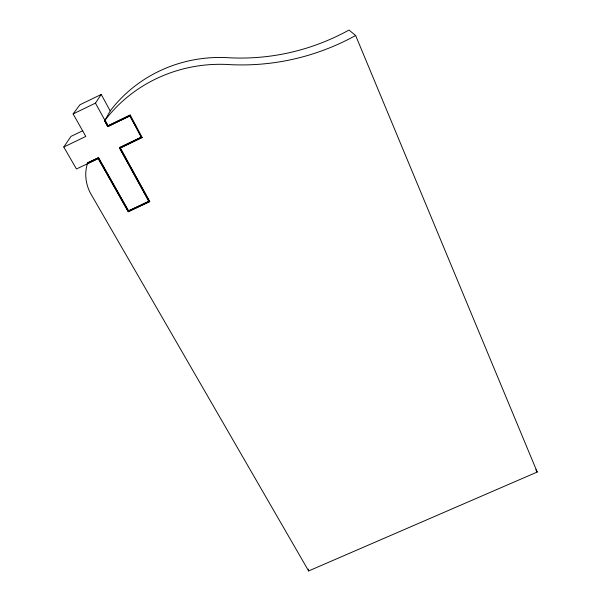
<?xml version="1.0" encoding="UTF-8"?>
<svg xmlns="http://www.w3.org/2000/svg" width="601" height="601" viewBox="0 0 601 601"><rect width="100%" height="100%" fill="white"/><g stroke="black" fill="none" stroke-linecap="round" stroke-linejoin="round"><path stroke-width="0.9" d="M149.709 201.635L120.253 147.921L142.242 137.411L120.2 148.064L149.709 201.635L128.298 211.74L98.286 158.536L128.298 211.74M128.531 211.004L98.511 157.762L128.531 211.004L148.92 201.38L119.441 147.651L141.43 137.133L129.974 115.835L107.714 126.631L104.627 120.778L107.782 126.503M355.634 35.497A311.694 270.187 80 0 1 230.438 64.66A144.052 138.117 6.9 0 0 104.927 120.343L110.216 110.915A137.569 132.536 9.1 0 1 229.77 57.809A294.032 255.725 79.8 0 0 348.986 30.05L355.634 35.497L537.219 472.04L308.636 570.95L91.172 194.454A41.702 39.02 26.4 0 1 87.355 163.765L87.641 162.856L98.587 157.62M148.92 201.38L119.381 147.786L141.43 137.133M142.197 137.546L130.214 115.039L107.955 125.834L95.446 103.132L101.231 94.455L110.216 110.915M107.714 126.631L129.974 115.835M107.955 125.834L130.214 115.039M87.641 162.856L98.511 157.762M87.355 163.765L98.354 158.394M104.559 120.906L104.995 120.223L108.015 125.707M98.286 158.536L76.455 168.979L63.781 147.027L70.978 136.397L82.743 130.74M63.781 147.027L85.815 136.435L73.112 113.927L79.948 104.747L101.231 94.455M73.112 113.927L95.446 103.132M128.584 210.831L148.958 201.207M128.351 211.567L149.754 201.47M535.844 469.674L537.219 472.04M129.921 115.955L141.385 137.261M308.381 569.124L308.636 570.95"/></g></svg>
